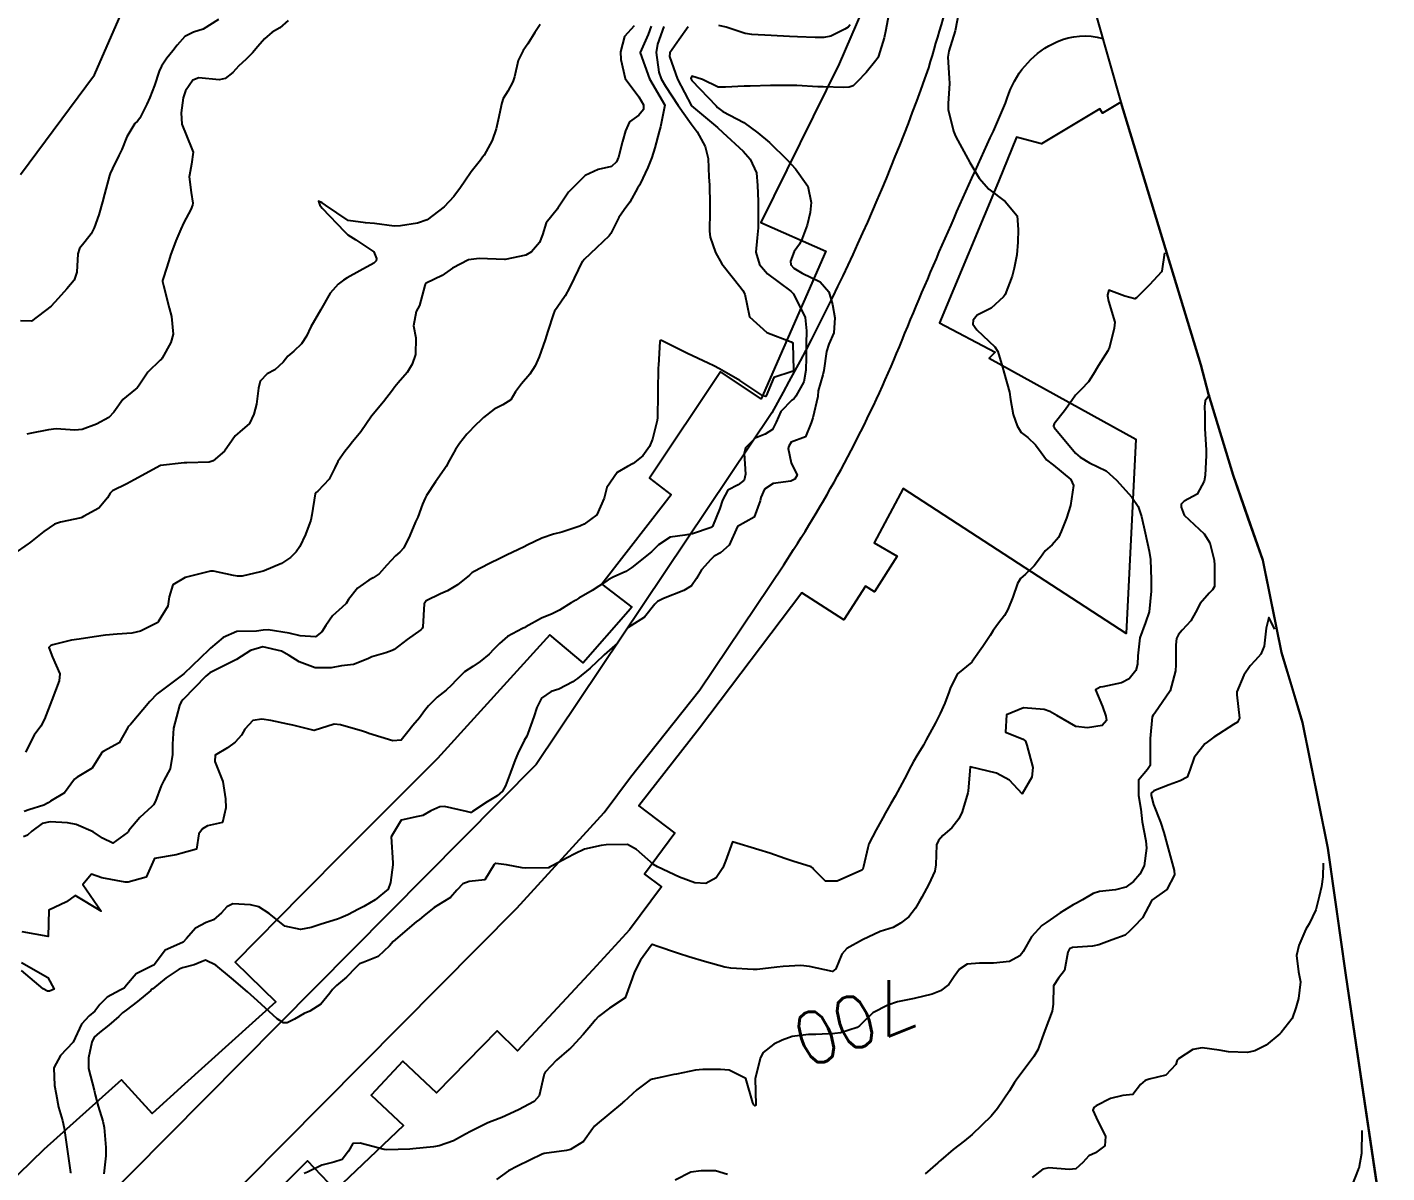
# Model space of a CAD drawing. Header units: metres. Extents: x 286371 to 293043, y 7462578 to 7466404.
# Drawn here: x 290186.3 to 290289.9, y 7464101.8 to 7464189 of the extents above; entities that cross this region are included whole.
import ezdxf
from ezdxf.enums import TextEntityAlignment as Align

# ---------------------------------------------------------------- set-up
doc = ezdxf.new("R2010")
doc.units = ezdxf.units.M
doc.header["$MEASUREMENT"] = 0
for name, color, linetype in [('Area', 45, 'Continuous'), ('Cotas', 45, 'Continuous'), ('Curvas de Nivel 1m', 11, 'Continuous'), ('Curvas de Nivel 5m', 15, 'Continuous'), ('Edificações', 30, 'Continuous'), ('Vias primárias', 230, 'Continuous')]:
    doc.layers.add(name, color=color, linetype=linetype)
doc.styles.add('Style-STANDARD', font='STANDARD.shx')

msp = doc.modelspace()

# ---------------------------------------------------------------- linework, layer by layer
at = {"layer": 'Area'}
msp.add_polyline3d([(290245.23, 7464262.99, 706.62), (290247.1, 7464258.15, 714.39), (290248.16, 7464253.43, 706.15), (290250.77, 7464246.07, 710.39), (290254.99, 7464231.78, 709.81), (290256.24, 7464227.26, 704.11), (290257.61, 7464221.96, 703.63), (290261.22, 7464211.71, 702.79), (290262.61, 7464206.39, 702.21), (290262.86, 7464205.24, 708.23), (290266.04, 7464195.8, 701.78), (290269.6, 7464183.3, 702.32), (290275.69, 7464163.3, 704.69), (290276.28, 7464161.06, 704.66), (290278.14, 7464154.91, 703.75), (290280.4, 7464148.42, 703.02), (290281.84, 7464141.4, 703.42), (290283.44, 7464136.07, 700.86), (290285.35, 7464126.51, 702.06), (290286.72, 7464116.84, 698.4), (290289.37, 7464099.06, 697.76)], dxfattribs=at)
at = {"layer": 'Curvas de Nivel 1m', "flags": 128}
for points, elevation in [([(290251.9, 7464189.91), (290251.69, 7464188.8), (290251.57, 7464188.21), (290251.14, 7464186.81), (290251.09, 7464186.68), (290250.95, 7464186.46), (290250.21, 7464185.55), (290249.53, 7464184.84), (290249.21, 7464184.55), (290248.92, 7464184.43), (290248.48, 7464184.41), (290246.92, 7464184.47), (290246.52, 7464184.48), (290244.92, 7464184.57), (290243.27, 7464184.58), (290242.92, 7464184.58), (290241.36, 7464184.52), (290240.92, 7464184.51), (290239.49, 7464184.43), (290238.92, 7464184.44), (290237.75, 7464185.02), (290236.93, 7464185.28), (290236.86, 7464185.1), (290236.87, 7464185.04), (290236.92, 7464184.96), (290238.77, 7464183.01), (290238.89, 7464182.9), (290239.28, 7464182.6), (290240.88, 7464181.74), (290241.96, 7464180.96), (290242.85, 7464180.22), (290244.18, 7464178.92), (290244.82, 7464178.22), (290245.76, 7464176.9), (290246.02, 7464175.65), (290245.95, 7464174.9), (290245.72, 7464173.93), (290245.34, 7464172.91), (290245.13, 7464172.5), (290244.72, 7464171.92), (290244.43, 7464171.2), (290244.46, 7464170.92), (290244.7, 7464170.67), (290245.32, 7464170.28), (290246.69, 7464169.62), (290247.37, 7464168.87), (290247.63, 7464167.9), (290247.81, 7464166.87), (290247.75, 7464165.74), (290247.37, 7464164.87), (290247.18, 7464164.31), (290246.97, 7464162.88), (290246.9, 7464162.55), (290246.56, 7464161.33), (290246.53, 7464160.91), (290246.53, 7464160.88), (290246.15, 7464159.27), (290246.01, 7464158.89), (290245.59, 7464157.81), (290244.5, 7464157.41), (290244.31, 7464157.1), (290244.26, 7464156.92), (290244.48, 7464155.84), (290244.94, 7464154.91), (290244.78, 7464154.59), (290244.46, 7464154.44), (290243.12, 7464154.27), (290242.45, 7464153.84), (290242.19, 7464153.2), (290242.12, 7464152.95), (290241.67, 7464151.7), (290240.4, 7464151), (290239.78, 7464149.58), (290239.11, 7464148.99), (290238.64, 7464148.73), (290238.37, 7464148.48), (290237.67, 7464147.69), (290237.28, 7464147.02), (290236.89, 7464146.47), (290236.33, 7464146.13), (290234.77, 7464145.52), (290234.32, 7464145.28), (290234.1, 7464145.08), (290233.31, 7464144.08), (290232.29, 7464143.44), (290232.09, 7464143.31), (290231.92, 7464143.11), (290231.27, 7464142.12), (290230.26, 7464141.21), (290230.21, 7464141.18), (290230.17, 7464141.14), (290229.19, 7464140.2), (290228.23, 7464139.42), (290228.08, 7464139.31), (290227.87, 7464139.17), (290226.79, 7464138.61), (290226.21, 7464138.42), (290225.49, 7464137.92), (290225.13, 7464137.21), (290224.9, 7464136.5), (290224.44, 7464135.22), (290224.35, 7464135.03), (290224.16, 7464134.7), (290223.67, 7464133.71), (290223.48, 7464133.23), (290223.11, 7464132.25), (290222.74, 7464131.24), (290222.51, 7464130.83), (290222.09, 7464130.49), (290221.33, 7464130.02), (290220.23, 7464129.28), (290220.13, 7464129.22), (290220.07, 7464129.21), (290219.76, 7464129.29), (290218.08, 7464129.67), (290217.74, 7464129.65), (290217.05, 7464129.33), (290216.43, 7464128.98), (290216.07, 7464128.9), (290214.8, 7464128.62), (290214.04, 7464127.37), (290214.16, 7464125.37), (290214.16, 7464125.22), (290213.99, 7464123.88), (290213.79, 7464123.38), (290212.8, 7464122.57), (290211.96, 7464122.06), (290211.53, 7464121.85), (290210.72, 7464121.43), (290210.2, 7464121.19), (290209.95, 7464121.1), (290208.69, 7464120.72), (290207.94, 7464120.47), (290207.12, 7464120.3), (290205.94, 7464120.55), (290204.74, 7464121.52), (290203.96, 7464122.03), (290203.33, 7464122.18), (290201.96, 7464122.25), (290201.51, 7464122.02), (290201.12, 7464121.58), (290200.5, 7464121.04), (290199.94, 7464120.83), (290199.14, 7464120.4), (290198.45, 7464119.62), (290198.2, 7464119.34), (290197.92, 7464119.21), (290196.82, 7464118.73), (290196, 7464117.65), (290195.95, 7464117.6), (290195.89, 7464117.56), (290194.62, 7464116.94), (290193.87, 7464116.08), (290193.7, 7464115.85), (290193.4, 7464115.69), (290192.41, 7464115.15), (290191.85, 7464114.59), (290191.47, 7464114.09), (290191.04, 7464113.73), (290190.45, 7464113.11), (290189.82, 7464111.74), (290189.8, 7464111.69), (290188.85, 7464110.7), (290188.33, 7464109.77), (290188.4, 7464108.42), (290188.51, 7464107.77), (290188.7, 7464106.79), (290188.99, 7464105.76), (290189.12, 7464105.18), (290189.34, 7464103.76), (290189.6, 7464101.8), (290189.59, 7464101.76)], 703), ([(290257.3, 7464190.43), (290256.98, 7464188.72), (290256.51, 7464187.18), (290256.42, 7464186.73), (290256.53, 7464185.13), (290256.55, 7464184.73), (290256.45, 7464183.19), (290256.45, 7464182.73), (290256.86, 7464181.08), (290257.01, 7464180.72), (290257.19, 7464180.38), (290258.11, 7464178.71), (290258.81, 7464177.51), (290259.54, 7464176.68), (290260.78, 7464175.73), (290261.7, 7464174.65), (290261.79, 7464173.61), (290261.75, 7464172.65), (290261.69, 7464171.68), (290261.47, 7464170.65), (290261.31, 7464170.04), (290260.8, 7464168.66), (290260.75, 7464168.58), (290260.67, 7464168.48), (290259.72, 7464167.62), (290258.65, 7464167.07), (290258.35, 7464166.7), (290258.33, 7464166.39), (290258.63, 7464165.96), (290260, 7464164.67), (290260.24, 7464164.31), (290260.59, 7464163.12), (290260.72, 7464162.66), (290261.12, 7464161.22), (290261.2, 7464160.66), (290261.41, 7464159.53), (290261.7, 7464158.65), (290262.02, 7464158.15), (290262.51, 7464157.76), (290263.09, 7464157.22), (290263.52, 7464156.62), (290263.93, 7464156.06), (290264.48, 7464155.66), (290265.8, 7464154.58), (290265.99, 7464154.12), (290265.76, 7464152.59), (290265.45, 7464151.63), (290265.05, 7464150.6), (290264.85, 7464150.15), (290264.38, 7464149.6), (290263.84, 7464149.15), (290263.47, 7464148.63), (290262.99, 7464147.99), (290262.34, 7464147.36), (290261.96, 7464147.03), (290261.72, 7464146.65), (290261.37, 7464145.61), (290261, 7464144.66), (290260.74, 7464144.22), (290260.29, 7464143.63), (290259.88, 7464143.08), (290259.65, 7464142.68), (290259.1, 7464141.86), (290258.28, 7464140.7), (290258.27, 7464140.68), (290258.24, 7464140.66), (290257.17, 7464139.78), (290256.63, 7464138.73), (290256.52, 7464138.42), (290256.2, 7464137.54), (290255.85, 7464136.74), (290255.48, 7464136.05), (290254.78, 7464134.76), (290254.56, 7464134.35), (290254.14, 7464133.66), (290253.81, 7464133.09), (290253.64, 7464132.77), (290253.12, 7464131.77), (290252.58, 7464130.79), (290252.41, 7464130.47), (290252.08, 7464129.91), (290251.67, 7464129.2), (290251.46, 7464128.8), (290250.96, 7464127.9), (290250.41, 7464126.82), (290250.32, 7464126.53), (290250.01, 7464125.11), (290249.94, 7464124.89), (290249.87, 7464124.83), (290247.99, 7464123.99), (290247.1, 7464123.98), (290246.19, 7464124.89), (290246.11, 7464125), (290246.01, 7464125.07), (290244.61, 7464125.51), (290244.02, 7464125.7), (290242.86, 7464126.11), (290242.03, 7464126.38), (290240.03, 7464126.98), (290239.49, 7464125.51), (290239.29, 7464125), (290238.77, 7464124.23), (290237.99, 7464123.81), (290237.15, 7464123.86), (290235.99, 7464124.29), (290234.3, 7464125.07), (290234.01, 7464125.25), (290232.72, 7464126.39), (290232.03, 7464126.77), (290230.41, 7464126.74), (290230.03, 7464126.71), (290228.75, 7464126.42), (290228.02, 7464126.06), (290227.44, 7464125.75), (290226.33, 7464125.19), (290226.13, 7464125.07), (290226, 7464125.01), (290224.25, 7464124.97), (290224, 7464125), (290222.81, 7464125.24), (290222.01, 7464125.34), (290221.94, 7464125.32), (290221.88, 7464125.26), (290221.16, 7464124.09), (290219.98, 7464123.96), (290219.49, 7464123.79), (290219.04, 7464123.3), (290218.55, 7464122.73), (290217.96, 7464122.39), (290217.3, 7464121.98), (290216.52, 7464121.34), (290216.2, 7464121.08), (290215.94, 7464120.88), (290214.18, 7464119.38), (290213.91, 7464119.07), (290213.03, 7464118.26), (290211.89, 7464117.8), (290211.62, 7464117.68), (290211.34, 7464117.42), (290210.64, 7464116.67), (290209.86, 7464116.03), (290209.56, 7464115.74), (290209.36, 7464115.45), (290208.68, 7464114.62), (290207.83, 7464114.09), (290207.41, 7464113.9), (290206.66, 7464113.49), (290206.12, 7464113.2), (290205.82, 7464113.2), (290205.35, 7464113.51), (290203.84, 7464114.87), (290203.1, 7464115.55), (290201.88, 7464116.61), (290200.67, 7464117.58), (290199.9, 7464117.97), (290199.63, 7464117.87), (290199.04, 7464117.61), (290198.13, 7464117.39), (290197.89, 7464117.29), (290196.89, 7464116.63), (290195.87, 7464115.78), (290195.79, 7464115.73), (290195.72, 7464115.66), (290194.7, 7464114.82), (290193.84, 7464114.17), (290193.57, 7464113.96), (290193.28, 7464113.69), (290192.52, 7464113.01), (290191.82, 7464112.47), (290191.41, 7464112.12), (290191.23, 7464111.72), (290190.98, 7464110.53), (290190.98, 7464109.73), (290191.4, 7464108.06), (290191.5, 7464107.72), (290191.72, 7464106.86), (290192.06, 7464105.71), (290192.18, 7464105.22), (290192.31, 7464103.7), (290192.31, 7464103.06), (290192.16, 7464101.71)], 702), ([(290225.37, 7464189.21), (290225.22, 7464188.98), (290224.97, 7464188.6), (290224.44, 7464187.75), (290224.08, 7464187.23), (290223.71, 7464186.47), (290223.41, 7464185.24), (290223.29, 7464184.86), (290222.91, 7464184.13), (290222.57, 7464183.58), (290222.45, 7464183.25), (290222.18, 7464181.95), (290222.03, 7464181.26), (290221.72, 7464180.39), (290221.1, 7464179.27), (290220.99, 7464179.11), (290220.83, 7464178.89), (290220.11, 7464177.99), (290219.63, 7464177.29), (290219.3, 7464176.8), (290218.79, 7464176.12), (290218.07, 7464175.32), (290216.76, 7464174.34), (290216.03, 7464174.08), (290214.75, 7464173.89), (290214.26, 7464173.87), (290212.75, 7464174.05), (290212.07, 7464174.1), (290210.76, 7464174.3), (290209.04, 7464175.46), (290208.78, 7464175.63), (290208.49, 7464175.75), (290208.6, 7464175.47), (290208.77, 7464175.24), (290210.48, 7464173.44), (290210.74, 7464173.2), (290211.33, 7464172.83), (290212.72, 7464171.91), (290212.91, 7464171.4), (290212.89, 7464171.22), (290212.71, 7464171.03), (290211.65, 7464170.47), (290210.69, 7464169.92), (290210.39, 7464169.74), (290209.99, 7464169.44), (290209.38, 7464168.75), (290208.65, 7464167.46), (290207.92, 7464166.19), (290207.59, 7464165.48), (290207.21, 7464164.89), (290206.61, 7464164.35), (290206.15, 7464163.95), (290205.81, 7464163.51), (290205.18, 7464162.92), (290204.58, 7464162.61), (290204.06, 7464162.05), (290203.92, 7464161.53), (290203.78, 7464160.3), (290203.58, 7464159.54), (290203.23, 7464158.84), (290202.51, 7464158.2), (290202.16, 7464157.9), (290201.91, 7464157.56), (290201.33, 7464156.73), (290200.48, 7464155.99), (290200.17, 7464155.9), (290198.48, 7464155.85), (290198.27, 7464155.83), (290196.47, 7464155.64), (290194.46, 7464154.54), (290193.89, 7464154.25), (290192.82, 7464153.71), (290192.62, 7464153.53), (290192.44, 7464153.18), (290191.77, 7464152.38), (290190.61, 7464151.74), (290190.47, 7464151.68), (290190.41, 7464151.66), (290188.84, 7464151.33), (290188.4, 7464151.16), (290187.58, 7464150.6), (290186.56, 7464149.8), (290186.46, 7464149.73), (290186.38, 7464149.66), (290185.29, 7464148.9)], 708), ([(290236.66, 7464189.04), (290235.96, 7464188.06), (290235.26, 7464187.06), (290235.23, 7464186.78), (290235.83, 7464185.05), (290236.89, 7464183.03), (290238.87, 7464181.37), (290239.3, 7464181), (290240.84, 7464179.58), (290241.38, 7464178.97), (290241.84, 7464177.93), (290241.94, 7464176.96), (290241.97, 7464175.77), (290241.98, 7464174.96), (290241.97, 7464173.74), (290241.9, 7464172.96), (290241.81, 7464171.87), (290242.07, 7464170.95), (290242.69, 7464170.23), (290244.47, 7464168.92), (290244.67, 7464168.71), (290245.55, 7464166.9), (290245.65, 7464165.88), (290245.63, 7464164.9), (290245.63, 7464163.86), (290245.62, 7464162.9), (290245.46, 7464162.01), (290244.85, 7464160.91), (290244.72, 7464160.74), (290244.55, 7464160.6), (290243.71, 7464159.75), (290243.34, 7464158.93), (290243.07, 7464158.38), (290242.51, 7464158.03), (290241.75, 7464157.71), (290241.01, 7464156.97), (290240.92, 7464156.54), (290241.02, 7464154.97), (290240.92, 7464154.51), (290240.45, 7464154.17), (290239.67, 7464153.76), (290239.26, 7464152.99), (290239.05, 7464152.37), (290238.49, 7464151), (290238.46, 7464150.95), (290238.4, 7464150.92), (290236.99, 7464150.43), (290236.39, 7464150.32), (290235.28, 7464150.17), (290234.38, 7464149.6), (290233.85, 7464149.07), (290232.36, 7464147.86), (290231.89, 7464147.57), (290230.94, 7464147.13), (290230.56, 7464146.92), (290230.34, 7464146.78), (290229.34, 7464146.13), (290228.32, 7464145.53), (290228.09, 7464145.39), (290227.74, 7464145.17), (290226.86, 7464144.63), (290226.3, 7464144.35), (290225.49, 7464144.01), (290224.29, 7464143.35), (290224.2, 7464143.31), (290224.02, 7464143.23), (290222.9, 7464142.62), (290222.27, 7464142.09), (290221.86, 7464141.66), (290221.49, 7464141.27), (290220.81, 7464140.71), (290220.24, 7464140.34), (290219.61, 7464139.92), (290218.98, 7464139.3), (290218.63, 7464138.9), (290218.21, 7464138.53), (290217.54, 7464137.99), (290216.88, 7464137.33), (290216.58, 7464136.95), (290216.18, 7464136.42), (290215.68, 7464135.84), (290215.3, 7464135.36), (290214.79, 7464134.73), (290214.15, 7464134.66), (290212.32, 7464135.24), (290212.16, 7464135.3), (290211.84, 7464135.41), (290210.17, 7464135.89), (290209.68, 7464135.93), (290208.16, 7464135.46), (290206.54, 7464135.87), (290206.17, 7464135.95), (290204.87, 7464136.22), (290204.18, 7464136.33), (290203.5, 7464136.22), (290202.89, 7464135.55), (290202.62, 7464135.09), (290202.15, 7464134.56), (290201.57, 7464134.15), (290200.63, 7464133.59), (290200.61, 7464133.1), (290201.2, 7464131.58), (290201.41, 7464130.25), (290201.44, 7464129.57), (290201.18, 7464128.45), (290200.05, 7464128.19), (290199.67, 7464127.98), (290199.38, 7464127.6), (290199.2, 7464126.43), (290198.02, 7464126.09), (290197.66, 7464125.99), (290196.01, 7464125.7), (290195.98, 7464125.68), (290195.97, 7464125.66), (290195.36, 7464124.3), (290193.99, 7464123.91), (290193.77, 7464123.91), (290191.99, 7464124.23), (290191.2, 7464124.52), (290190.55, 7464123.74), (290191.95, 7464121.71), (290189.97, 7464122.89), (290189.3, 7464122.42), (290187.95, 7464121.77), (290187.92, 7464119.77), (290185.93, 7464120.13)], 704), ([(290233.82, 7464189.08), (290233.61, 7464188.45), (290233, 7464187.09), (290233, 7464187.05), (290233.7, 7464185.08), (290234.84, 7464183.12), (290234.86, 7464183.06), (290234.53, 7464181.41), (290234.44, 7464181.07), (290234.1, 7464179.82), (290233.87, 7464179.08), (290233.58, 7464178.33), (290232.99, 7464177.09), (290232.93, 7464176.97), (290232.8, 7464176.74), (290232.2, 7464175.69), (290231.77, 7464175.11), (290231.36, 7464174.52), (290230.75, 7464173.3), (290230.68, 7464173.19), (290230.63, 7464173.13), (290229.66, 7464172.21), (290228.72, 7464171.31), (290228.64, 7464171.23), (290228.58, 7464171.16), (290227.97, 7464169.89), (290227.62, 7464169.17), (290227.29, 7464168.56), (290226.66, 7464167.66), (290226.47, 7464167.38), (290226.38, 7464167.19), (290225.96, 7464165.87), (290225.75, 7464165.2), (290225.29, 7464163.9), (290225, 7464163.22), (290224.58, 7464162.59), (290223.95, 7464161.85), (290223.51, 7464161.24), (290223.15, 7464160.64), (290222.54, 7464160.26), (290221.88, 7464159.92), (290221.05, 7464159.28), (290220.79, 7464159.01), (290220.52, 7464158.77), (290219.78, 7464158.02), (290219.23, 7464157.3), (290218.94, 7464156.86), (290218.47, 7464156.03), (290218.22, 7464155.56), (290218.07, 7464155.32), (290217.4, 7464154.38), (290216.71, 7464153.34), (290216.62, 7464153.16), (290216.42, 7464152.68), (290216.05, 7464151.71), (290215.89, 7464151.35), (290215.44, 7464150.31), (290214.99, 7464149.37), (290214.69, 7464149.04), (290214.36, 7464148.75), (290213.69, 7464148.05), (290213.12, 7464147.39), (290212.67, 7464147.07), (290212.34, 7464146.9), (290211.46, 7464146.29), (290210.79, 7464145.43), (290210.6, 7464145.14), (290210.31, 7464144.85), (290209.56, 7464144.18), (290209.06, 7464143.45), (290208.76, 7464142.97), (290208.27, 7464142.6), (290207.1, 7464142.66), (290206.27, 7464142.87), (290204.67, 7464143.13), (290204.28, 7464143.09), (290203.77, 7464143.02), (290202.28, 7464142.99), (290201.23, 7464142.53), (290200.26, 7464141.72), (290200.2, 7464141.65), (290200.14, 7464141.6), (290198.23, 7464139.77), (290198.03, 7464139.63), (290196.2, 7464138.26), (290195.66, 7464137.66), (290194.17, 7464135.91), (290194.06, 7464135.8), (290193.98, 7464135.69), (290193.32, 7464134.52), (290192.14, 7464133.89), (290192.03, 7464133.82), (290191.96, 7464133.72), (290191.25, 7464132.6), (290190.11, 7464131.91), (290190.01, 7464131.84), (290189.92, 7464131.75), (290189.15, 7464130.7), (290188.08, 7464130.08), (290187.91, 7464129.94), (290187.59, 7464129.78), (290186.44, 7464129.43), (290186.07, 7464129.28)], 706), ([(290232.53, 7464189.1), (290231.79, 7464188.29), (290231.5, 7464187.12), (290231.52, 7464186.55), (290231.84, 7464185.11), (290232.9, 7464183.7), (290233.25, 7464183.09), (290233.24, 7464182.74), (290232.88, 7464182.3), (290232.18, 7464181.8), (290231.87, 7464181.11), (290231.65, 7464180.31), (290231.33, 7464179.12), (290231.19, 7464178.75), (290230.82, 7464178.4), (290229.79, 7464178.17), (290228.81, 7464177.71), (290228.53, 7464177.44), (290228.24, 7464177.16), (290227.53, 7464176.44), (290226.78, 7464175.3), (290226.73, 7464175.23), (290226.69, 7464175.19), (290225.84, 7464174.11), (290225.56, 7464173.2), (290225.32, 7464172.62), (290224.72, 7464171.9), (290224.28, 7464171.66), (290222.72, 7464171.31), (290222.65, 7464171.31), (290220.72, 7464171.39), (290219.92, 7464171.29), (290218.7, 7464170.65), (290217.91, 7464170.11), (290216.69, 7464169.52), (290216.61, 7464169.42), (290216.59, 7464169.35), (290216.2, 7464167.82), (290215.94, 7464167.36), (290215.74, 7464166.26), (290215.91, 7464165.36), (290215.88, 7464164.08), (290215.63, 7464163.36), (290215.24, 7464162.71), (290214.57, 7464161.92), (290214.32, 7464161.62), (290214.14, 7464161.38), (290213.45, 7464160.49), (290212.53, 7464159.4), (290211.72, 7464158.21), (290211.09, 7464157.43), (290210.82, 7464157.11), (290210.49, 7464156.7), (290209.98, 7464155.94), (290209.75, 7464155.45), (290209.32, 7464154.59), (290208.45, 7464153.69), (290208.32, 7464153.59), (290208.24, 7464153.47), (290208, 7464151.89), (290207.91, 7464151.47), (290207.5, 7464150.37), (290207.07, 7464149.48), (290206.79, 7464149.07), (290206.36, 7464148.63), (290205.69, 7464148.17), (290204.35, 7464147.61), (290204.28, 7464147.59), (290204.07, 7464147.53), (290202.68, 7464147.2), (290202.34, 7464147.2), (290202.03, 7464147.25), (290200.5, 7464147.58), (290200.34, 7464147.6), (290200.26, 7464147.59), (290198.34, 7464147.1), (290197.41, 7464146.56), (290197.13, 7464145.64), (290197.03, 7464144.92), (290196.29, 7464143.73), (290196.25, 7464143.69), (290196.2, 7464143.66), (290194.94, 7464143.01), (290194.27, 7464142.87), (290193.17, 7464142.8), (290192.27, 7464142.71), (290191.41, 7464142.59), (290190.27, 7464142.42), (290189.69, 7464142.33), (290188.27, 7464141.99), (290188.1, 7464141.94), (290187.95, 7464141.78), (290188.25, 7464141.04), (290188.79, 7464139.77), (290188.74, 7464139.24), (290188.19, 7464137.77), (290187.64, 7464136.31), (290187.34, 7464135.79), (290186.85, 7464135.1), (290186.18, 7464133.8)], 707), ([(290206.19, 7464189.51), (290205.54, 7464188.96), (290204.98, 7464188.62), (290204.38, 7464188.13), (290203.87, 7464187.54), (290203.46, 7464187.05), (290202.95, 7464186.56), (290202.44, 7464186.06), (290201.96, 7464185.57), (290201.39, 7464185.11), (290200.93, 7464185.01), (290199.39, 7464185.15), (290198.92, 7464184.97), (290198.36, 7464184.17), (290198.19, 7464183.63), (290198.04, 7464182.48), (290198.09, 7464181.63), (290198.84, 7464179.75), (290198.9, 7464179.61), (290198.94, 7464179.5), (290198.82, 7464178.59), (290198.67, 7464177.75), (290198.65, 7464177.62), (290198.79, 7464176.43), (290198.92, 7464175.61), (290198.91, 7464175.47), (290198.77, 7464175.12), (290198.24, 7464174.13), (290198, 7464173.63), (290197.62, 7464172.75), (290197.23, 7464171.64), (290197.11, 7464171.23), (290196.69, 7464169.96), (290196.62, 7464169.71), (290196.61, 7464169.65), (290196.68, 7464169.35), (290197.12, 7464167.64), (290197.29, 7464166.99), (290197.43, 7464165.63), (290197.26, 7464164.99), (290196.6, 7464163.82), (290196.53, 7464163.72), (290196.44, 7464163.65), (290195.49, 7464162.75), (290194.78, 7464161.67), (290194.69, 7464161.55), (290194.56, 7464161.44), (290193.59, 7464160.65), (290192.91, 7464159.7), (290192.53, 7464159.29), (290191.58, 7464158.78), (290190.51, 7464158.38), (290189.94, 7464158.32), (290188.51, 7464158.42), (290187.94, 7464158.35), (290186.51, 7464158.06), (290186.29, 7464158.03)], 709), ([(290248.99, 7464189.18), (290248.83, 7464189), (290248.58, 7464188.85), (290247.51, 7464188.33), (290246.97, 7464188.23), (290246.32, 7464188.23), (290244.97, 7464188.28), (290244.36, 7464188.3), (290242.98, 7464188.37), (290241.49, 7464188.46), (290240.98, 7464188.54), (290239.53, 7464189), (290238.99, 7464189.14)], 704), ([(290272.93, 7464171.84), (290272.72, 7464170.44), (290272.7, 7464170.37), (290271.79, 7464169.39), (290270.9, 7464168.51), (290270.79, 7464168.4), (290270.67, 7464168.32), (290269.9, 7464168.53), (290268.68, 7464168.99), (290268.58, 7464168.64), (290268.58, 7464168.55), (290268.67, 7464168.16), (290269.14, 7464166.54), (290269.08, 7464166.09), (290268.7, 7464164.54), (290268.67, 7464164.48), (290268.61, 7464164.37), (290267.89, 7464163.26), (290267.5, 7464162.56), (290267.14, 7464162), (290266.57, 7464161.43), (290266.15, 7464160.99), (290265.86, 7464160.58), (290265.32, 7464159.81), (290264.53, 7464158.8), (290264.47, 7464158.66), (290264.48, 7464158.61), (290264.5, 7464158.58), (290264.52, 7464158.54), (290266.14, 7464156.58), (290266.49, 7464156.27), (290267.21, 7464155.84), (290268.47, 7464155.24), (290269.26, 7464154.53), (290270.43, 7464153.22), (290270.93, 7464152.51), (290271.18, 7464151.74), (290271.45, 7464150.5), (290271.76, 7464149.11), (290271.85, 7464148.49), (290271.91, 7464146.92), (290271.91, 7464146.49), (290271.9, 7464146.07), (290271.75, 7464144.5), (290271.47, 7464143.68), (290271.05, 7464142.51), (290270.88, 7464141.14), (290270.87, 7464140.52), (290270.74, 7464140.02), (290270.23, 7464139.38), (290269.66, 7464139.1), (290268.22, 7464138.79), (290268.02, 7464138.75), (290267.68, 7464138.56), (290268.2, 7464137.29), (290268.46, 7464136.55), (290268.51, 7464136.22), (290268.17, 7464135.84), (290267.07, 7464135.67), (290266.17, 7464135.76), (290264.72, 7464136.61), (290264.19, 7464136.91), (290263.76, 7464137.05), (290262.19, 7464137.18), (290260.89, 7464136.66), (290260.82, 7464135.32), (290262.16, 7464134.79), (290262.33, 7464134.64), (290262.44, 7464134.35), (290262.9, 7464132.63), (290262.83, 7464131.91), (290262.09, 7464130.64), (290261.12, 7464131.67), (290260.12, 7464132.22), (290258.12, 7464132.7), (290257.97, 7464130.83), (290257.95, 7464130.71), (290257.51, 7464129.27), (290257.25, 7464128.72), (290256.73, 7464128.05), (290256.05, 7464127.47), (290255.7, 7464127.08), (290255.57, 7464126.74), (290255.52, 7464125.24), (290255.43, 7464124.74), (290254.98, 7464123.76), (290254.43, 7464122.76), (290254.27, 7464122.46), (290253.96, 7464121.93), (290253.45, 7464121.27), (290252.83, 7464120.78), (290252.26, 7464120.47), (290251.94, 7464120.36), (290251.28, 7464120.16), (290249.92, 7464119.53), (290248.73, 7464118.85), (290248.34, 7464118.42), (290247.89, 7464117.3), (290247.64, 7464117.12), (290245.89, 7464117.49), (290245.24, 7464117.56), (290243.89, 7464117.49), (290243.4, 7464117.43), (290241.89, 7464117.26), (290241.59, 7464117.25), (290239.89, 7464117.36), (290239.44, 7464117.44), (290237.9, 7464117.88), (290236.71, 7464118.22), (290235.91, 7464118.47), (290234.18, 7464119.07), (290233.92, 7464119.16), (290233.86, 7464119.13), (290233.83, 7464119.08), (290233.02, 7464117.96), (290232.57, 7464117.09), (290232.39, 7464116.58), (290231.85, 7464115.1), (290230.65, 7464114.32), (290229.83, 7464113.67), (290229.57, 7464113.4), (290229.35, 7464113.14), (290228.66, 7464112.3), (290227.8, 7464111.37), (290227.69, 7464111.27), (290227.56, 7464111.17), (290226.61, 7464110.35), (290225.77, 7464109.44), (290225.67, 7464109.29), (290225.66, 7464109.2), (290225.3, 7464107.64), (290224.93, 7464107.21), (290223.72, 7464106.57), (290222.46, 7464106), (290221.71, 7464105.72), (290221.39, 7464105.59), (290220.78, 7464105.28), (290220.06, 7464104.92), (290219.7, 7464104.73), (290218.78, 7464104.22), (290217.68, 7464103.83), (290217.25, 7464103.76), (290215.68, 7464103.61), (290215.45, 7464103.58), (290213.68, 7464103.54), (290213.5, 7464103.56), (290211.68, 7464104.03), (290211.1, 7464104), (290210.79, 7464103.43), (290210.3, 7464102.8), (290209.66, 7464102.59), (290208.74, 7464102.37), (290207.65, 7464101.84), (290207.41, 7464101.72)], 701), ([(290281.32, 7464143.17), (290280.88, 7464144.05), (290280.66, 7464143.25), (290280.51, 7464141.87), (290280.26, 7464141.28), (290279.82, 7464140.8), (290279.45, 7464140.38), (290278.96, 7464139.66), (290278.42, 7464138.39), (290278.42, 7464138.18), (290278.63, 7464136.39), (290278.47, 7464136.1), (290278.18, 7464135.91), (290276.68, 7464134.94), (290276.16, 7464134.58), (290276, 7464134.44), (290275.19, 7464133.39), (290274.86, 7464132.45), (290274.66, 7464131.91), (290274.11, 7464131.62), (290273.27, 7464131.31), (290272.1, 7464130.86), (290271.9, 7464130.69), (290271.9, 7464130.5), (290272.08, 7464129.83), (290272.62, 7464128.49), (290272.86, 7464127.68), (290273.19, 7464126.48), (290273.67, 7464124.81), (290273.68, 7464124.47), (290273.1, 7464123.36), (290271.97, 7464122.55), (290271.95, 7464122.52), (290271.93, 7464122.5), (290271.26, 7464121.19), (290270.6, 7464120.51), (290270.26, 7464120.18), (290269.92, 7464119.88), (290268.95, 7464119.51), (290267.92, 7464119.13), (290267.45, 7464119.03), (290265.92, 7464118.94), (290265.68, 7464118.83), (290265.57, 7464118.59), (290265.3, 7464117.18), (290264.86, 7464116.6), (290264.46, 7464116.01), (290264.45, 7464114.61), (290264.36, 7464114.09), (290263.81, 7464112.61), (290263.28, 7464111.14), (290262.98, 7464110.63), (290262.46, 7464109.95), (290261.76, 7464109.02), (290261.51, 7464108.65), (290261.12, 7464108.03), (290260.2, 7464106.67), (290259.72, 7464106.1), (290258.27, 7464104.7), (290257.69, 7464104.21), (290256.84, 7464103.56), (290255.88, 7464102.74), (290255.77, 7464102.64), (290255.66, 7464102.54), (290254.69, 7464101.71)], 699), ([(290285, 7464125.36), (290284.99, 7464124.31), (290284.89, 7464123.58), (290284.71, 7464122.82), (290284.45, 7464121.8), (290283.94, 7464120.75), (290283.68, 7464120.32), (290283.15, 7464119.09), (290282.97, 7464118.33), (290283.13, 7464117.09), (290283.27, 7464116.32), (290283.14, 7464115.04), (290282.93, 7464114.33), (290282.64, 7464113.53), (290281.82, 7464112.47), (290281.75, 7464112.41), (290281.7, 7464112.35), (290280.67, 7464111.5), (290279.79, 7464111.07), (290279.24, 7464110.94), (290277.79, 7464110.98), (290277.09, 7464111.11), (290275.8, 7464111.29), (290275.07, 7464111.17), (290273.98, 7464110.46), (290273.89, 7464110.35), (290273.78, 7464110.03), (290273.03, 7464109.21), (290271.76, 7464108.9), (290271.44, 7464108.81), (290271.1, 7464108.5), (290270.51, 7464107.74), (290269.74, 7464107.66), (290268.82, 7464107.45), (290267.73, 7464106.89), (290267.53, 7464106.75), (290267.47, 7464106.56), (290267.72, 7464105.99), (290268.43, 7464104.54), (290268.39, 7464103.83), (290267.68, 7464103.3), (290267.16, 7464103.08), (290266.7, 7464102.57), (290266.16, 7464102.08), (290265.66, 7464102.02), (290264.12, 7464102.15), (290263.66, 7464102.07), (290262.84, 7464101.43)], 698), ([(290185.89, 7464117.8), (290187.88, 7464116.65), (290188.37, 7464115.77), (290188.01, 7464115.62), (290187.86, 7464115.61), (290187.53, 7464115.78), (290185.88, 7464117.19)], 704), ([(290287.95, 7464105.01), (290287.93, 7464103.24), (290287.71, 7464102.12), (290287.66, 7464102.02), (290287.16, 7464100.75)], 697), ([(290239.65, 7464101.65), (290238.73, 7464101.92), (290237.65, 7464101.93), (290236.85, 7464101.83), (290235.65, 7464101.21)], 699)]:
    msp.add_lwpolyline(points, dxfattribs=dict(at, elevation=elevation))
at = {"layer": 'Curvas de Nivel 5m', "flags": 128}
for points, elevation in [([(290200.88, 7464189.59), (290199.72, 7464188.86), (290198.98, 7464188.63), (290198.31, 7464188.29), (290197.73, 7464187.63), (290197.4, 7464187.2), (290196.95, 7464186.65), (290196.54, 7464186.05), (290196.37, 7464185.65), (290196, 7464184.58), (290195.64, 7464183.66), (290195.42, 7464183.14), (290194.88, 7464182.08), (290194.7, 7464181.86), (290194.51, 7464181.68), (290193.9, 7464180.65), (290193.51, 7464179.69), (290193.3, 7464179.23), (290192.81, 7464178.25), (290192.64, 7464177.88), (290192.58, 7464177.71), (290192.21, 7464176.29), (290192.05, 7464175.72), (290191.76, 7464174.72), (290191.41, 7464173.72), (290191.18, 7464173.28), (290190.73, 7464172.69), (290190.29, 7464172.17), (290190.16, 7464171.74), (290190.08, 7464170.35), (290189.88, 7464169.75), (290189.34, 7464169.09), (290188.66, 7464168.35), (290188.13, 7464167.77), (290186.64, 7464166.62), (290185.81, 7464166.64)], 710), ([(290234.8, 7464189.07), (290234.32, 7464187.72), (290234.2, 7464187.08), (290234.41, 7464185.59), (290234.6, 7464185.07), (290234.92, 7464184.52), (290235.88, 7464183.05), (290236.87, 7464181.64), (290237.33, 7464181.03), (290237.94, 7464179.92), (290238.16, 7464179.01), (290238.23, 7464177.6), (290238.26, 7464177.01), (290238.29, 7464175.51), (290238.29, 7464175.01), (290238.28, 7464173.48), (290238.32, 7464173.01), (290238.73, 7464171.86), (290239.22, 7464171), (290240.68, 7464169.15), (290240.82, 7464168.97), (290240.96, 7464168.68), (290241.33, 7464166.96), (290242.63, 7464165.76), (290244.49, 7464165.04), (290244.61, 7464164.97), (290244.62, 7464164.91), (290244.66, 7464162.91), (290244.65, 7464162.85), (290244.58, 7464162.79), (290243.18, 7464162.33), (290242.59, 7464160.94), (290242.58, 7464160.92), (290242.55, 7464160.89), (290242.33, 7464160.95), (290240.57, 7464162.1), (290239.04, 7464163), (290238.59, 7464163.23), (290238.18, 7464163.42), (290236.6, 7464164.17), (290234.83, 7464165.06), (290234.62, 7464165.15), (290234.53, 7464165.15), (290234.5, 7464165.07), (290234.38, 7464163.28), (290234.37, 7464163.07), (290234.34, 7464161.29), (290234.33, 7464161.07), (290234.31, 7464159.29), (290234.28, 7464159.07), (290233.93, 7464157.64), (290233.71, 7464157.08), (290233.2, 7464156.37), (290232.47, 7464155.8), (290232.02, 7464155.55), (290231.25, 7464155.11), (290230.45, 7464153.97), (290230.25, 7464153.14), (290229.69, 7464151.87), (290228.74, 7464151.16), (290228.51, 7464151.06), (290228.4, 7464151.01), (290227.02, 7464150.56), (290226.39, 7464150.4), (290225.5, 7464150.1), (290224.38, 7464149.57), (290224.15, 7464149.45), (290223.72, 7464149.23), (290222.82, 7464148.8), (290222.36, 7464148.59), (290221.47, 7464148.16), (290220.35, 7464147.57), (290220.18, 7464147.46), (290219.99, 7464147.29), (290219.09, 7464146.55), (290218.33, 7464146.1), (290217.79, 7464145.86), (290216.7, 7464145.34), (290216.54, 7464145.11), (290216.44, 7464143.34), (290216.39, 7464143.23), (290216.28, 7464143.13), (290215.24, 7464142.39), (290214.26, 7464141.62), (290214.1, 7464141.54), (290213.62, 7464141.38), (290212.57, 7464141.07), (290212.25, 7464140.92), (290211.17, 7464140.49), (290210.24, 7464140.37), (290209.45, 7464140.24), (290208.24, 7464140.22), (290207.03, 7464140.69), (290206.25, 7464141.18), (290205.67, 7464141.5), (290204.26, 7464141.84), (290203.32, 7464141.54), (290202.24, 7464140.86), (290201.38, 7464140.44), (290200.23, 7464139.85), (290199.91, 7464139.6), (290198.2, 7464137.83), (290198.04, 7464137.63), (290197.91, 7464137.35), (290197.45, 7464135.64), (290197.37, 7464134.42), (290197.39, 7464133.64), (290197.21, 7464132.55), (290196.73, 7464131.65), (290196.51, 7464131.24), (290196.08, 7464130.08), (290195.92, 7464129.81), (290195.81, 7464129.66), (290194.9, 7464128.83), (290194.05, 7464127.84), (290193.99, 7464127.74), (290193.95, 7464127.69), (290192.84, 7464126.89), (290192.04, 7464127.27), (290191.33, 7464127.73), (290190.05, 7464128.3), (290189.38, 7464128.43), (290188.06, 7464128.51), (290187.46, 7464128.38), (290186.66, 7464127.8), (290186.34, 7464127.5), (290186.04, 7464127.35)], 705), ([(290276.36, 7464161.02), (290276.01, 7464160.57), (290275.98, 7464160.13), (290275.99, 7464159.51), (290276, 7464158.96), (290276, 7464158.43), (290276.09, 7464156.84), (290276.1, 7464156.43), (290276.02, 7464154.88), (290275.94, 7464154.43), (290275.42, 7464153.46), (290274.43, 7464152.92), (290274.2, 7464152.69), (290274.2, 7464152.46), (290274.42, 7464151.86), (290275.94, 7464150.43), (290276.38, 7464149.74), (290276.7, 7464148.42), (290276.74, 7464148.04), (290276.72, 7464146.42), (290276.59, 7464146.16), (290276.33, 7464145.91), (290275.63, 7464145.12), (290275.28, 7464144.44), (290274.93, 7464143.81), (290274.28, 7464143.1), (290273.98, 7464142.76), (290273.83, 7464142.46), (290273.79, 7464141.99), (290273.78, 7464140.46), (290273.76, 7464139.99), (290273.36, 7464138.47), (290272.19, 7464136.79), (290272.05, 7464136.63), (290271.99, 7464136.5), (290271.82, 7464134.84), (290271.83, 7464134.5), (290271.84, 7464132.79), (290271.64, 7464132.5), (290270.95, 7464131.67), (290270.94, 7464130.51), (290271.11, 7464129.48), (290271.23, 7464128.51), (290271.49, 7464127.06), (290271.54, 7464126.5), (290271.37, 7464125.15), (290271.04, 7464124.51), (290270.55, 7464123.96), (290269.99, 7464123.52), (290269.2, 7464123.32), (290267.98, 7464123.2), (290267.5, 7464123.04), (290266.68, 7464122.57), (290266.23, 7464122.32), (290265.97, 7464122.18), (290264.99, 7464121.57), (290263.95, 7464120.86), (290263.8, 7464120.76), (290263.59, 7464120.62), (290262.8, 7464119.76), (290262.16, 7464118.64), (290262.07, 7464118.48), (290261.91, 7464118.29), (290261.13, 7464117.88), (290259.9, 7464117.73), (290258.84, 7464117.75), (290257.9, 7464117.66), (290257.32, 7464117.29), (290256.9, 7464116.72), (290256.49, 7464116.11), (290255.87, 7464115.63), (290255.23, 7464115.37), (290253.86, 7464115.06), (290252.59, 7464114.79), (290251.85, 7464114.55), (290250.72, 7464113.95), (290249.83, 7464113.09), (290249.7, 7464112.96), (290249.51, 7464112.84), (290248.24, 7464112.43), (290247.82, 7464112.38), (290246.38, 7464112.32), (290245.82, 7464112.3), (290244.58, 7464112.15), (290243.81, 7464111.89), (290243.17, 7464111.57), (290242.37, 7464110.95), (290242.16, 7464110.57), (290241.76, 7464108.95), (290241.8, 7464106.95), (290241.78, 7464106.9), (290241.73, 7464106.88), (290241.64, 7464106.96), (290241.57, 7464107.12), (290241.04, 7464108.97), (290239.77, 7464109.6), (290239.12, 7464109.65), (290237.77, 7464109.64), (290237.2, 7464109.6), (290235.77, 7464109.3), (290235.56, 7464109.26), (290234.63, 7464109.06), (290233.92, 7464108.91), (290233.76, 7464108.85), (290232.73, 7464108.11), (290231.74, 7464107.19), (290231.69, 7464107.15), (290231.65, 7464107.11), (290230.6, 7464106.24), (290229.71, 7464105.51), (290229.51, 7464105.34), (290229.36, 7464105.14), (290228.67, 7464104.17), (290227.68, 7464103.56), (290227.37, 7464103.48), (290225.67, 7464103.25), (290225.52, 7464103.2), (290223.66, 7464102.29), (290222.97, 7464101.93), (290222.04, 7464101.26)], 700)]:
    msp.add_lwpolyline(points, dxfattribs=dict(at, elevation=elevation))
at = {"layer": 'Edificações'}
for points in [[(290185.81, 7464177.78), (290191.43, 7464185.37), (290196.14, 7464196.13)], [(290251.63, 7464194.29), (290248.15, 7464186.22), (290242.19, 7464174.14), (290247.14, 7464171.96), (290242.2, 7464160.7), (290239.12, 7464162.76), (290233.71, 7464154.67), (290235.35, 7464153.4), (290233.77, 7464151.37), (290230.08, 7464146.61), (290232.36, 7464144.84), (290232.08, 7464144.53), (290228.64, 7464140.61), (290226.11, 7464142.75), (290217.55, 7464133.33), (290210.59, 7464126.35), (290207.19, 7464122.94), (290202.16, 7464117.82), (290205.24, 7464114.8), (290198.3, 7464108.53), (290195.83, 7464106.29), (290194.79, 7464107.44), (290195.83, 7464106.29), (290193.49, 7464108.87), (290187.59, 7464103.56), (290180.75, 7464096.94)]]:
    msp.add_lwpolyline(points, dxfattribs=at)
at = {"layer": 'Edificações', "elevation": 702.32}
msp.add_lwpolyline([(290289.27, 7464099.7), (290288.95, 7464101.88), (290286.72, 7464116.84), (290286.04, 7464121.68), (290285.35, 7464126.51), (290284.39, 7464131.29), (290283.44, 7464136.07), (290282.64, 7464138.73), (290281.84, 7464141.4), (290281.12, 7464144.91), (290280.4, 7464148.42), (290279.27, 7464151.66), (290278.14, 7464154.91), (290276.28, 7464161.06), (290275.69, 7464163.3), (290272.65, 7464173.3), (290269.6, 7464183.3), (290268.19, 7464182.45), (290267.99, 7464182.79), (290263.56, 7464180.12), (290261.92, 7464180.57), (290261.66, 7464180.63), (290260.28, 7464177.26), (290255.79, 7464166.51), (290260.04, 7464164.26), (290259.58, 7464163.8), (290270.74, 7464157.64), (290270, 7464142.84), (290253.02, 7464153.89), (290250.8, 7464149.75), (290252.57, 7464148.72), (290250.83, 7464146.02), (290250.15, 7464146.46), (290248.5, 7464143.89), (290245.31, 7464145.94), (290237.52, 7464135.63), (290232.88, 7464129.71), (290235.62, 7464127.64), (290233.31, 7464124.51), (290234.61, 7464123.56), (290232.19, 7464120.28), (290229.39, 7464117.23), (290223.66, 7464111.06), (290222.09, 7464112.6), (290217.48, 7464107.88), (290214.93, 7464110.28), (290212.5, 7464107.69), (290214.97, 7464105.38), (290209.8, 7464100.45), (290207.66, 7464102.7), (290205.46, 7464100.49)], dxfattribs=at)
at = {"layer": 'Vias primárias'}
for points in [[(290257.15, 7464193.36, 0.002464), (290254.95, 7464185.92, -6.959551)], [(290254.95, 7464185.92, -0.043853), (290243.01, 7464159.65, -1.037262)], [(290243.01, 7464159.65), (290225.08, 7464132.88), (290183.01, 7464090.47), (290143.31, 7464051.31), (290134.89, 7464043.04), (290133.53, 7464041.6, -0.653949), (290125.23, 7464044.58), (290118.12, 7464071.51), (290109.61, 7464105.32, -0.32426), (290113.07, 7464113.97), (290129.08, 7464127.97), (290144.79, 7464143.81), (290170.36, 7464169.16)]]:
    msp.add_lwpolyline(points, format="xyb", dxfattribs=at)
at = {"layer": 'Vias primárias', "elevation": 699.06}
msp.add_lwpolyline([(290289.85, 7464095.05), (290264.69, 7464070.16), (290233.41, 7464039.1), (290212.73, 7464018.29, -0.303405), (290195.51, 7464014.81), (290189.39, 7464017.24), (290174.93, 7464023.29), (290143.75, 7464035.19, -0.545678), (290142.55, 7464040.87), (290181.26, 7464079.59), (290194.14, 7464092.22), (290223.61, 7464121.92), (290230.25, 7464129.21), (290232.26, 7464131.9), (290237.53, 7464138.55), (290243.93, 7464148.07), (290244.68, 7464149.24, 0.045681), (290252.73, 7464164.67, -0.011033), (290259.89, 7464181.09, 0.021545), (290261.08, 7464183.96, -0.203425), (290264.73, 7464187.9, -0.176526), (290268.22, 7464188.15, -1.814265)], format="xyb", dxfattribs=at)

# ---------------------------------------------------------------- texts
at = {"layer": 'Cotas', "style": 'Style-STANDARD'}
msp.add_text('700', height=4, rotation=201.5452, dxfattribs=at).set_placement((290249.31, 7464113.27, 700), align=Align.MIDDLE_CENTER)

doc.saveas('drawing.dxf')
